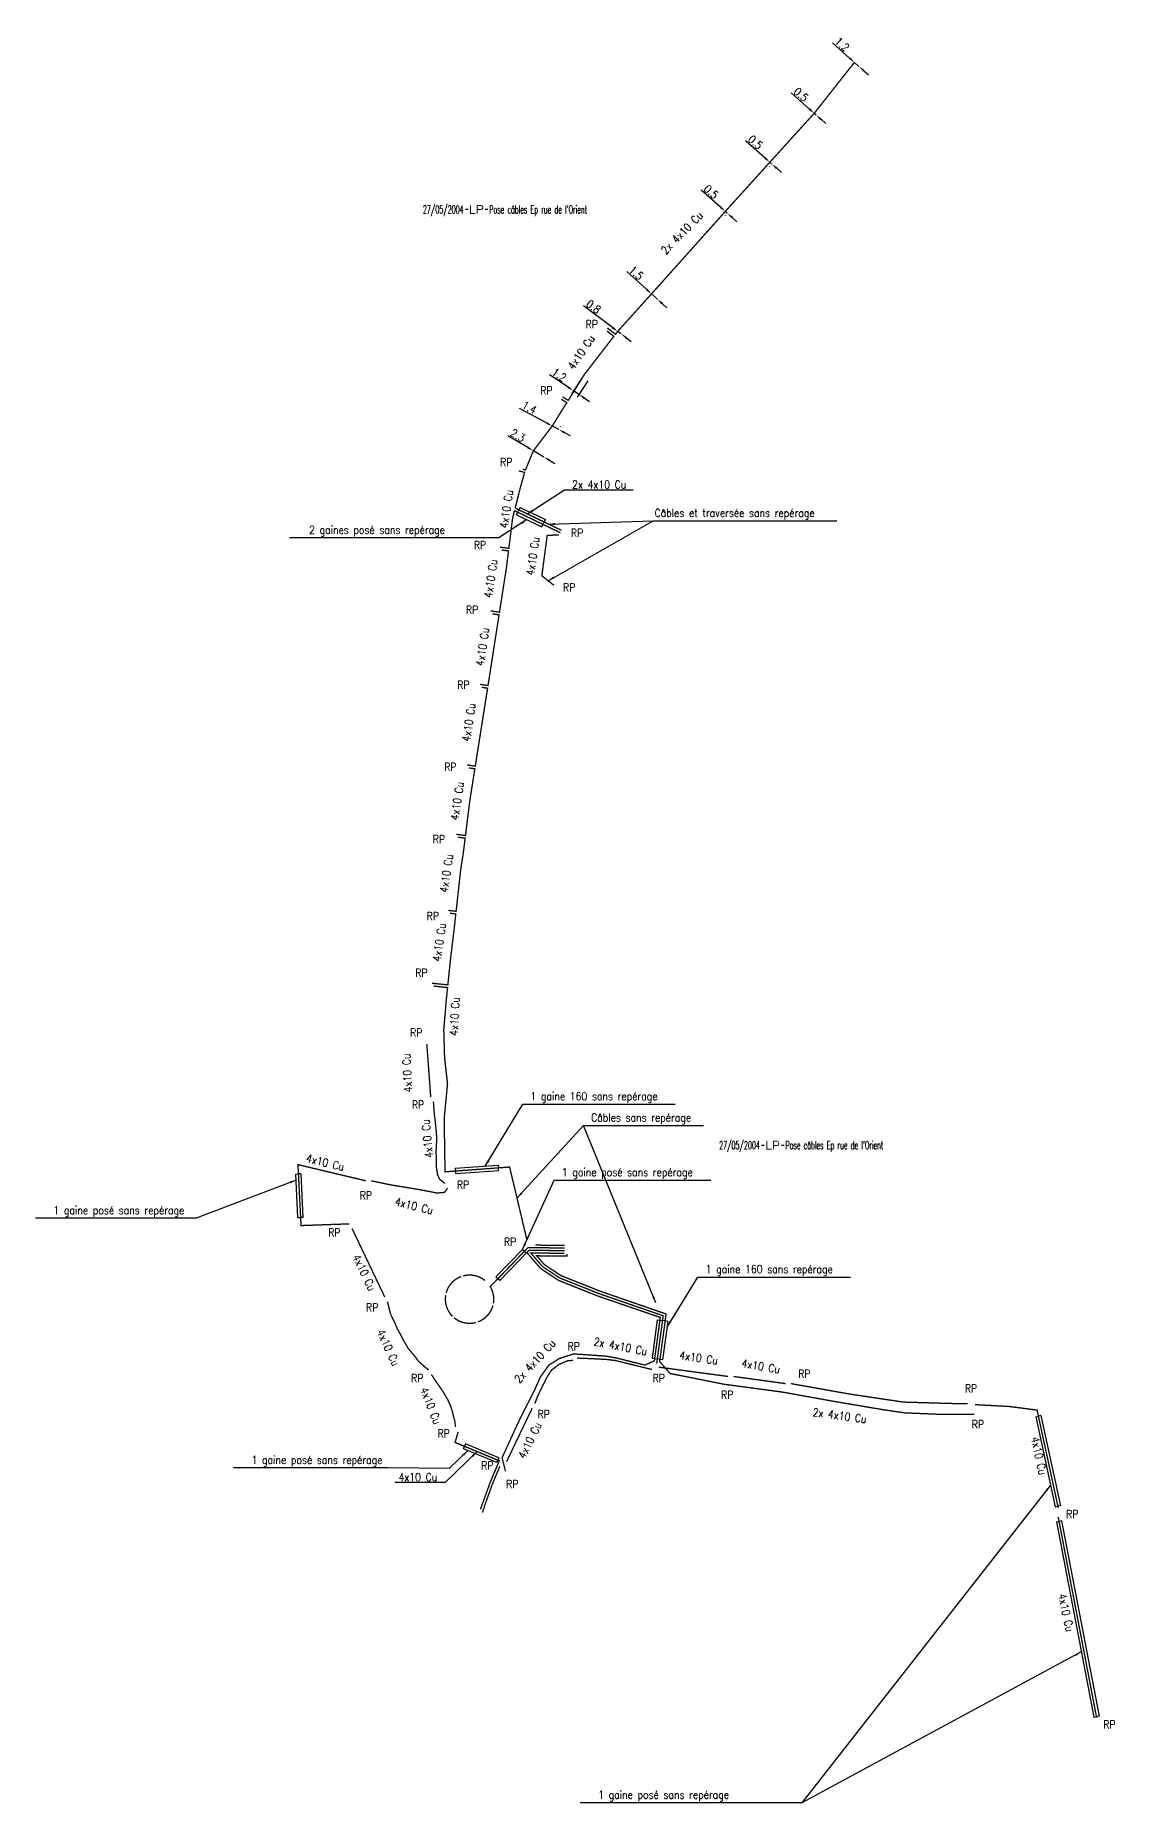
# Model space of a CAD drawing. Header units: millimetres. Extents: x 82000 to 82455, y 143266 to 143912.
# Drawn here: x 82252.8 to 82455, y 143580.7 to 143911.9 of the extents above; entities that cross this region are included whole.
import ezdxf
from ezdxf.enums import TextEntityAlignment as Align

# ---------------------------------------------------------------- set-up
doc = ezdxf.new("R2010")
doc.units = ezdxf.units.MM
doc.header["$PDMODE"] = 34
doc.linetypes.add('E_ST_CU', pattern=[2000, 1000, 1000])
doc.layers.get('0').update_dxf_attribs({"linetype": 'CONTINUOUS'})
doc.layers.get('DEFPOINTS').update_dxf_attribs({"linetype": 'CONTINUOUS'})
doc.layers.add('E_100', color=3, linetype='CONTINUOUS')
doc.layers.add('E_400', color=7, linetype='CONTINUOUS')
doc.styles.get("Standard").update_dxf_attribs({"font": 'romans.shx', "width": 0.85})
doc.dimstyles.get("Standard").update_dxf_attribs({"dimtxt": 1.5, "dimasz": 1.2, "dimexe": 0.625, "dimexo": 0.625, "dimgap": 0.25, "dimtad": 1, "dimdec": 1, "dimzin": 0, "dimdsep": 46, "dimtxsty": 'Standard', "dimcen": -0.5, "dimadec": 0, "dimazin": 0, "dimtfac": 1, "dimtdec": 1, "dimtmove": 0, "dimatfit": 3, "dimfxl": 1, "dimtolj": 1, "dimtzin": 0, "dimarcsym": 0})

# ---------------------------------------------------------------- blocks, each defined once
blk = doc.blocks.new('*D18')
at = {"color": 0, "linetype": 'ByBlock', "transparency": 16777216}
for p, q in [((82360.92, 143857.11), (82355.49, 143861.16)), ((82361.55, 143855.94), (82361.51, 143855.89)), ((82362.53, 143855.92), (82361.89, 143856.39)), ((82362.19, 143855.46), (82362.15, 143855.41)), ((82363.49, 143855.2), (82364.45, 143854.48))]:
    blk.add_line(p, q, dxfattribs=at)
for points in [[(82361.04, 143857.27), (82360.8, 143856.95), (82361.89, 143856.39)], [(82363.61, 143855.36), (82363.37, 143855.04), (82362.53, 143855.92)]]:
    blk.add_solid(points, dxfattribs=at)
at = {"layer": 'DEFPOINTS', "color": 0, "linetype": 'ByBlock', "transparency": 16777216}
for p in [(82361.92, 143856.44), (82362.53, 143855.92), (82362.56, 143855.96)]:
    blk.add_point(p, dxfattribs=at)
at = {"color": 0, "linetype": 'ByBlock', "transparency": 16777216, "insert": (82357.36, 143861.01), "char_height": 1.5, "attachment_point": 5, "rotation": 323.3265}
blk.add_mtext('\\A1;0.8', dxfattribs=at)
blk = doc.blocks.new('*D19')
at = {"color": 0, "linetype": 'ByBlock', "transparency": 16777216}
for p, q in [((82352.62, 143845.92), (82349.13, 143848.24)), ((82355.32, 143847.81), (82353.27, 143844.73)), ((82354.62, 143844.59), (82353.62, 143845.25)), ((82356.32, 143847.14), (82354.27, 143844.07)), ((82355.62, 143843.92), (82356.61, 143843.26))]:
    blk.add_line(p, q, dxfattribs=at)
for points in [[(82352.73, 143846.09), (82352.51, 143845.75), (82353.62, 143845.25)], [(82355.73, 143844.09), (82355.5, 143843.76), (82354.62, 143844.59)]]:
    blk.add_solid(points, dxfattribs=at)
at = {"layer": 'DEFPOINTS', "color": 0, "linetype": 'ByBlock', "transparency": 16777216}
for p in [(82355.66, 143848.33), (82356.66, 143847.66), (82354.62, 143844.59)]:
    blk.add_point(p, dxfattribs=at)
at = {"color": 0, "linetype": 'ByBlock', "transparency": 16777216, "insert": (82350.93, 143848.24), "char_height": 1.5, "attachment_point": 5, "rotation": 326.3533}
blk.add_mtext('\\A1;1.2', dxfattribs=at)
blk = doc.blocks.new('*D20')
at = {"color": 0, "linetype": 'ByBlock', "transparency": 16777216}
for p, q in [((82348.57, 143839.23), (82343.52, 143841.96)), ((82350.86, 143837.99), (82349.63, 143838.66)), ((82349.92, 143839.2), (82349.93, 143839.21)), ((82351.15, 143838.53), (82351.16, 143838.54)), ((82351.91, 143837.42), (82352.97, 143836.85))]:
    blk.add_line(p, q, dxfattribs=at)
for points in [[(82348.67, 143839.4), (82348.48, 143839.05), (82349.63, 143838.66)], [(82352.01, 143837.59), (82351.82, 143837.24), (82350.86, 143837.99)]]:
    blk.add_solid(points, dxfattribs=at)
at = {"layer": 'DEFPOINTS', "color": 0, "linetype": 'ByBlock', "transparency": 16777216}
for p in [(82349.62, 143838.65), (82350.85, 143837.98), (82350.86, 143837.99)]:
    blk.add_point(p, dxfattribs=at)
at = {"color": 0, "linetype": 'ByBlock', "transparency": 16777216, "insert": (82345.34, 143842.12), "char_height": 1.5, "attachment_point": 5, "rotation": 331.574}
blk.add_mtext('\\A1;1.4', dxfattribs=at)
blk = doc.blocks.new('*D21')
at = {"color": 0, "linetype": 'ByBlock', "transparency": 16777216}
for p, q in [((82345.06, 143834.62), (82341.29, 143836.84)), ((82345.78, 143833.49), (82345.78, 143833.48)), ((82348.08, 143832.85), (82346.09, 143834.01)), ((82347.77, 143832.32), (82347.76, 143832.31)), ((82349.11, 143832.24), (82350.14, 143831.63))]:
    blk.add_line(p, q, dxfattribs=at)
for points in [[(82345.16, 143834.79), (82344.96, 143834.45), (82346.09, 143834.01)], [(82349.21, 143832.41), (82349.01, 143832.07), (82348.08, 143832.85)]]:
    blk.add_solid(points, dxfattribs=at)
at = {"layer": 'DEFPOINTS', "color": 0, "linetype": 'ByBlock', "transparency": 16777216}
for p in [(82346.1, 143834.03), (82348.08, 143832.86), (82348.08, 143832.85)]:
    blk.add_point(p, dxfattribs=at)
at = {"color": 0, "linetype": 'ByBlock', "transparency": 16777216, "insert": (82343.16, 143836.9), "char_height": 1.5, "attachment_point": 5, "rotation": 329.5612}
blk.add_mtext('\\A1;2.3', dxfattribs=at)
blk = doc.blocks.new('*D22')
at = {"color": 0, "linetype": 'ByBlock', "transparency": 16777216}
for p, q in [((82367.34, 143864.22), (82363.58, 143867.63)), ((82369.34, 143862.4), (82368.23, 143863.41)), ((82368.63, 143863.86), (82368.65, 143863.88)), ((82369.74, 143862.85), (82369.76, 143862.87)), ((82370.23, 143861.6), (82371.12, 143860.79))]:
    blk.add_line(p, q, dxfattribs=at)
for points in [[(82367.48, 143864.37), (82367.21, 143864.07), (82368.23, 143863.41)], [(82370.37, 143861.75), (82370.1, 143861.45), (82369.34, 143862.4)]]:
    blk.add_solid(points, dxfattribs=at)
at = {"layer": 'DEFPOINTS', "color": 0, "linetype": 'ByBlock', "transparency": 16777216}
for p in [(82368.21, 143863.39), (82369.32, 143862.38), (82369.34, 143862.4)]:
    blk.add_point(p, dxfattribs=at)
at = {"color": 0, "linetype": 'ByBlock', "transparency": 16777216, "insert": (82365.36, 143867.37), "char_height": 1.5, "attachment_point": 5, "rotation": 317.7951}
blk.add_mtext('\\A1;1.5', dxfattribs=at)
blk = doc.blocks.new('*D23')
at = {"color": 0, "linetype": 'ByBlock', "transparency": 16777216}
for p, q in [((82381.16, 143879.67), (82377.56, 143882.85)), ((82381.67, 143878.44), (82381.64, 143878.4)), ((82382.05, 143878.1), (82382.02, 143878.07)), ((82382.43, 143878.54), (82382.06, 143878.87)), ((82383.33, 143877.75), (82384.23, 143876.95))]:
    blk.add_line(p, q, dxfattribs=at)
for points in [[(82381.29, 143879.82), (82381.03, 143879.52), (82382.06, 143878.87)], [(82383.46, 143877.9), (82383.2, 143877.6), (82382.43, 143878.54)]]:
    blk.add_solid(points, dxfattribs=at)
at = {"layer": 'DEFPOINTS', "color": 0, "linetype": 'ByBlock', "transparency": 16777216}
for p in [(82382.09, 143878.9), (82382.43, 143878.54), (82382.46, 143878.57)]:
    blk.add_point(p, dxfattribs=at)
at = {"color": 0, "linetype": 'ByBlock', "transparency": 16777216, "insert": (82379.41, 143882.55), "char_height": 1.5, "attachment_point": 5, "rotation": 318.5182}
blk.add_mtext('\\A1;0.5', dxfattribs=at)
blk = doc.blocks.new('*D24')
at = {"color": 0, "linetype": 'ByBlock', "transparency": 16777216}
for p, q in [((82389.51, 143888.88), (82385.84, 143892.13)), ((82390, 143887.62), (82390, 143887.62)), ((82390.38, 143887.29), (82390.37, 143887.29)), ((82390.79, 143887.75), (82390.41, 143888.08)), ((82391.69, 143886.96), (82392.59, 143886.16))]:
    blk.add_line(p, q, dxfattribs=at)
for points in [[(82389.65, 143889.03), (82389.38, 143888.73), (82390.41, 143888.08)], [(82391.82, 143887.11), (82391.55, 143886.81), (82390.79, 143887.75)]]:
    blk.add_solid(points, dxfattribs=at)
at = {"layer": 'DEFPOINTS', "color": 0, "linetype": 'ByBlock', "transparency": 16777216}
for p in [(82390.41, 143888.09), (82390.79, 143887.76), (82390.79, 143887.75)]:
    blk.add_point(p, dxfattribs=at)
at = {"color": 0, "linetype": 'ByBlock', "transparency": 16777216, "insert": (82387.69, 143891.82), "char_height": 1.5, "attachment_point": 5, "rotation": 318.5182}
blk.add_mtext('\\A1;0.5', dxfattribs=at)
blk = doc.blocks.new('*D25')
at = {"color": 0, "linetype": 'ByBlock', "transparency": 16777216}
for p, q in [((82397.83, 143898.05), (82394.39, 143901.08)), ((82399.1, 143896.92), (82398.73, 143897.25)), ((82398.33, 143896.8), (82398.31, 143896.78)), ((82398.7, 143896.47), (82398.69, 143896.45)), ((82400, 143896.13), (82400.9, 143895.33))]:
    blk.add_line(p, q, dxfattribs=at)
for points in [[(82397.96, 143898.2), (82397.7, 143897.9), (82398.73, 143897.25)], [(82400.13, 143896.28), (82399.87, 143895.98), (82399.1, 143896.92)]]:
    blk.add_solid(points, dxfattribs=at)
at = {"layer": 'DEFPOINTS', "color": 0, "linetype": 'ByBlock', "transparency": 16777216}
for p in [(82398.74, 143897.27), (82399.1, 143896.92), (82399.12, 143896.94)]:
    blk.add_point(p, dxfattribs=at)
at = {"color": 0, "linetype": 'ByBlock', "transparency": 16777216, "insert": (82396.25, 143900.78), "char_height": 1.5, "attachment_point": 5, "rotation": 318.5182}
blk.add_mtext('\\A1;0.5', dxfattribs=at)
blk = doc.blocks.new('*D26')
at = {"color": 0, "linetype": 'ByBlock', "transparency": 16777216}
for p, q in [((82405.36, 143907.6), (82402.18, 143910.44)), ((82407.12, 143906.04), (82406.26, 143906.8)), ((82408.01, 143905.24), (82408.91, 143904.44))]:
    blk.add_line(p, q, dxfattribs=at)
for points in [[(82405.5, 143907.75), (82405.23, 143907.45), (82406.26, 143906.8)], [(82408.15, 143905.39), (82407.88, 143905.09), (82407.12, 143906.04)]]:
    blk.add_solid(points, dxfattribs=at)
at = {"layer": 'DEFPOINTS', "color": 0, "linetype": 'ByBlock', "transparency": 16777216}
for p in [(82406.26, 143906.8), (82406.26, 143906.8), (82407.12, 143906.04)]:
    blk.add_point(p, dxfattribs=at)
at = {"color": 0, "linetype": 'ByBlock', "transparency": 16777216, "insert": (82403.96, 143910.19), "char_height": 1.5, "attachment_point": 5, "rotation": 318.2872}
blk.add_mtext('\\A1;1.2', dxfattribs=at)
blk = doc.blocks.new('GIS_MODF')
at = {"color": 0, "linetype": 'Continuous', "flags": 128}
for points in [[(-2.18, -0.01), (-1.68, -0.01)], [(1.52, -0.01), (2.02, -0.01)]]:
    blk.add_lwpolyline(points, dxfattribs=at)
at = {"color": 0, "linetype": 'Continuous', "width": 0.5}
blk.add_attdef('DATE', text='', height=1.5, dxfattribs=at).set_placement((-2.5, -0.8), align=Align.RIGHT)
at = {"color": 0, "linetype": 'Continuous', "width": 1.771291}
blk.add_attdef('USER', text='', height=1.5, dxfattribs=at).set_placement((-1.51, -0.8), (1.28, -0.8), align=Align.FIT)
at = {"color": 0, "linetype": 'Continuous', "width": 0.5}
blk.add_attdef('DESC', (2.29, -0.8), '', height=1.5, dxfattribs=at)

msp = doc.modelspace()

# ---------------------------------------------------------------- linework, layer by layer
at = {"layer": 'E_100', "linetype": 'E_ST_CU', "const_width": 0.25, "flags": 128}
for points in [[(82406.26, 143906.8), (82398.74, 143897.27), (82390.41, 143888.09), (82382.09, 143878.9), (82368.21, 143863.39), (82361.89, 143856.39), (82361.47, 143855.86), (82359.95, 143857.03)], [(82359.87, 143856.46), (82361.17, 143855.46), (82355.66, 143848.33), (82352.63, 143843.46), (82351.54, 143844.14)], [(82351.33, 143843.68), (82352.36, 143843.04), (82349.62, 143838.65), (82346.1, 143834.03), (82344.61, 143830.43), (82344.11, 143830.57)], [(82343.37, 143830.26), (82344.45, 143829.96), (82343.68, 143827.23), (82342.68, 143823.28)], [(82342.55, 143822.79), (82342.2, 143821.4), (82341.49, 143815.74), (82339.83, 143815.95)], [(82351.16, 143818.65), (82342.51, 143822.81)], [(82351.37, 143819.1), (82342.68, 143823.28)], [(82349.93, 143808.81), (82347.68, 143810.6), (82348.68, 143818.15), (82350.91, 143818.26)], [(82340.15, 143815.41), (82341.43, 143815.25), (82341.04, 143812.09), (82339.74, 143803.76), (82338.07, 143804.02)], [(82338.39, 143803.47), (82339.66, 143803.27), (82337.93, 143792.17), (82337.59, 143790.02), (82336.11, 143790.25)], [(82336.43, 143789.69), (82337.51, 143789.52), (82335.2, 143774.91), (82333.69, 143775.15)], [(82334.01, 143774.59), (82335.12, 143774.42), (82334.2, 143768.57), (82333.37, 143761.92), (82331.65, 143762.14)], [(82331.97, 143761.59), (82333.3, 143761.43), (82332.95, 143758.56), (82332.48, 143755.61), (82331.61, 143747.72), (82330.14, 143747.88)], [(82330.45, 143747.35), (82331.55, 143747.22), (82331.24, 143744.36), (82330.54, 143738.54), (82330.06, 143733.93), (82327.11, 143734.23)], [(82327.42, 143733.7), (82330.01, 143733.43), (82329.76, 143731.01), (82329.3, 143725.51), (82329.45, 143720.31), (82330, 143715.35), (82329.38, 143708.9), (82329.53, 143698.89), (82341.64, 143699.79), (82344.89, 143686.1)]]:
    msp.add_lwpolyline(points, dxfattribs=at)
at = {"layer": 'E_100', "linetype": 'Continuous', "flags": 128}
for points, const_width in [([(82326.12, 143722.83), (82326.85, 143712.92)], 0.25), ([(82327.35, 143712.06), (82327.52, 143709.72), (82327.79, 143707.56), (82327.99, 143705.21), (82327.85, 143702.72), (82327.92, 143700.91), (82327.92, 143699.7), (82328.12, 143698.42), (82328.53, 143697.48), (82329.52, 143696.71)], 0.25), ([(82314.69, 143697.21), (82301.97, 143700.24), (82302.55, 143688.82), (82311.6, 143689.14)], 0.25), ([(82330.02, 143695.85), (82329.43, 143695.04), (82328.05, 143694.92), (82325.33, 143695.45), (82322.46, 143695.94), (82319.43, 143696.43), (82315.69, 143697.21)], 0.25), ([(82312.1, 143688.28), (82318.24, 143675.43)], 0.25), ([(82346.49, 143685.15), (82351.97, 143685.14)], 0.25), ([(82318.74, 143674.57), (82319.34, 143672.2), (82320.12, 143670.62), (82320.59, 143669.48), (82321.27, 143668.27), (82321.74, 143667.33), (82322.62, 143665.82), (82323.82, 143664.37), (82324.59, 143663.37), (82325.85, 143662.24), (82326.48, 143661.75)], 0.25), ([(82326.98, 143660.89), (82327.76, 143659.73), (82329.07, 143657.83), (82330.03, 143656.21), (82330.5, 143655.2), (82330.86, 143654.18), (82331.1, 143653.11), (82331.36, 143652.25), (82331.5, 143651.05)], 0.25), ([(82332, 143650.18), (82331.42, 143648.19), (82339.7, 143644.74), (82338.99, 143643.05), (82338, 143640.7), (82336.71, 143637.13), (82336.17, 143635.66)], 0.253)]:
    msp.add_lwpolyline(points, dxfattribs=dict(at, const_width=const_width))
at = {"layer": 'E_100', "flags": 128}
for points in [[(82351.95, 143684.64, 0.25, 0.25, 0), (82345.07, 143684.66, 0.25, 0.25, 0), (82338, 143677.39, 0.25, 0.25, 0), (82338.02, 143677.36, 0.25, 0.25, 0), (82338.23, 143676.97, 0.25, 0.25, 0), (82338.4, 143676.56, 0.25, 0.25, 0), (82338.53, 143676.14, 0.25, 0.25, 0), (82338.62, 143675.7, 0.25, 0.25, 0), (82338.67, 143675.26, 0.25, 0.25, 0), (82338.67, 143674.81, 0.25, 0.25, 0), (82338.62, 143674.37, 0.25, 0.25, 0), (82338.6, 143674.26, 0, 0, 0)], [(82351.94, 143684.14, 0.25, 0.25, 0), (82345.28, 143684.16, 0.25, 0.25, 0), (82344.89, 143683.76, 0.25, 0.25, 0), (82347.45, 143680.77, 0.25, 0.25, 0), (82350.85, 143678.53, 0.25, 0.25, 0), (82358.24, 143675.59, 0.25, 0.25, 0), (82369.88, 143671.6, 0.25, 0.25, 0), (82368.77, 143663.48, 0.25, 0.25, 0), (82367.01, 143662.68, 0.25, 0.25, 0), (82361.55, 143664.02, 0.25, 0.25, 0), (82359.9, 143664.33, 0.25, 0.25, 0), (82356, 143664.61, 0.25, 0.25, 0), (82354.38, 143664.72, 0.25, 0.25, 0), (82353.52, 143664.74, 0.25, 0.25, 0), (82350.97, 143663.91, 0.25, 0.25, 0), (82348.97, 143662.65, 0.25, 0.25, 0), (82347.39, 143660.42, 0.25, 0.25, 0), (82346.24, 143657.82, 0.25, 0.25, 0), (82343.92, 143653.3, 0.25, 0.25, 0), (82342.66, 143650.63, 0.25, 0.25, 0), (82340.23, 143645.32, 0.25, 0.25, 0), (82340.87, 143642.76, 0, 0, 0)], [(82351.92, 143683.64, 0.25, 0.25, 0), (82345.63, 143683.66, 0.25, 0.25, 0), (82347.78, 143681.15, 0.25, 0.25, 0), (82351.08, 143678.98, 0.25, 0.25, 0), (82358.43, 143676.06, 0.25, 0.25, 0), (82370.42, 143671.91, 0.25, 0.25, 0), (82369.2, 143662.95, 0, 0, 0)], [(82352.42, 143683.49, 0.25, 0.25, 0), (82352.42, 143683.14, 0.25, 0.25, 0), (82346.72, 143683.15, 0.25, 0.25, 0), (82348.12, 143681.53, 0.25, 0.25, 0), (82351.31, 143679.42, 0.25, 0.25, 0), (82358.61, 143676.52, 0.25, 0.25, 0), (82370.97, 143672.25, 0.25, 0.25, 0), (82369.76, 143663.34, 0.25, 0.25, 0), (82371.73, 143661.1, 0.25, 0.25, 0), (82381.8, 143659.09, 0.25, 0.25, 0), (82392.8, 143657.61, 0.25, 0.25, 0), (82402.05, 143655.94, 0.25, 0.25, 0), (82411.3, 143654.37, 0.25, 0.25, 0), (82415.65, 143653.72, 0.25, 0.25, 0), (82422.13, 143653.45, 0.25, 0.25, 0), (82428.71, 143653.42, 0, 0, 0)]]:
    msp.add_lwpolyline(points, format="xyseb", dxfattribs=at)
at = {"layer": 'E_100', "const_width": 0.25, "flags": 128}
for points in [[(82329.75, 143676.16), (82329.75, 143676.16), (82329.86, 143676.54), (82330.03, 143676.96), (82330.24, 143677.35), (82330.49, 143677.72), (82330.77, 143678.06), (82331.08, 143678.38), (82331.43, 143678.66), (82331.8, 143678.91), (82332.19, 143679.12), (82332.53, 143679.26)], [(82332.91, 143679.39), (82333.03, 143679.42), (82333.46, 143679.51), (82333.91, 143679.55), (82334.35, 143679.55), (82334.79, 143679.51), (82335.23, 143679.43), (82335.66, 143679.3), (82336.07, 143679.13), (82336.46, 143678.92), (82336.83, 143678.67), (82337.02, 143678.52)], [(82330.94, 143671.81), (82330.78, 143671.97), (82330.5, 143672.32), (82330.25, 143672.69), (82330.04, 143673.08), (82329.87, 143673.49), (82329.74, 143673.91), (82329.65, 143674.35), (82329.61, 143674.79), (82329.61, 143675.24), (82329.65, 143675.68), (82329.67, 143675.77)], [(82338.52, 143673.87), (82338.41, 143673.51), (82338.24, 143673.09), (82338.03, 143672.7), (82337.78, 143672.33), (82337.5, 143671.99), (82337.19, 143671.67), (82336.84, 143671.39), (82336.48, 143671.14), (82336.08, 143670.93), (82335.7, 143670.77)], [(82335.32, 143670.65), (82335.25, 143670.63), (82334.81, 143670.54), (82334.37, 143670.5), (82333.92, 143670.5), (82333.48, 143670.54), (82333.04, 143670.62), (82332.62, 143670.75), (82332.21, 143670.92), (82331.81, 143671.13), (82331.44, 143671.38), (82331.23, 143671.55)], [(82353.53, 143663.56), (82352.5, 143663.48), (82350.9, 143662.8), (82349.49, 143661.73), (82348.53, 143660.21), (82347.68, 143658.46), (82346.91, 143656.9), (82346.37, 143655.46)], [(82368.32, 143661.84), (82361.46, 143663.53), (82359.85, 143663.73), (82355.84, 143663.93), (82354.29, 143663.99)], [(82369.58, 143662.29), (82382.6, 143660.54)], [(82383.6, 143660.54), (82393.38, 143659.2)], [(82394.38, 143659.2), (82405.39, 143657.24), (82415.44, 143655.74), (82425.78, 143655.44), (82427.47, 143655.42)], [(82444.46, 143635.92), (82440.5, 143654.24), (82435.33, 143654.91), (82429.85, 143655.21), (82428.87, 143655.25)], [(82341.07, 143644.58), (82345.87, 143654.59)], [(82339.81, 143643.72), (82339.45, 143642.86), (82338.46, 143640.51), (82337.18, 143636.96), (82336.54, 143635.02)], [(82451.65, 143596.62), (82444.46, 143634.19)]]:
    msp.add_lwpolyline(points, dxfattribs=at)
at = {"layer": 'E_400', "color": 7, "linetype": 'CONTINUOUS'}
for p, q in [((82342.95, 143822.04), (82343.27, 143822.72)), ((82342.95, 143822.04), (82347.69, 143819.76)), ((82343.6, 143823.39), (82343.27, 143822.72)), ((82343.6, 143823.39), (82348.34, 143821.11)), ((82348.34, 143821.11), (82348.01, 143820.43)), ((82347.69, 143819.76), (82348.01, 143820.43)), ((82301.56, 143698.48), (82302.06, 143698.5)), ((82301.97, 143690.31), (82301.56, 143698.48)), ((82302.56, 143698.53), (82302.06, 143698.5)), ((82302.97, 143690.36), (82302.56, 143698.53)), ((82331.46, 143699.56), (82339.5, 143700.13)), ((82331.46, 143699.56), (82331.5, 143699.06)), ((82331.53, 143698.56), (82331.5, 143699.06)), ((82331.53, 143698.56), (82339.57, 143699.14)), ((82339.5, 143700.13), (82339.54, 143699.63)), ((82339.57, 143699.14), (82339.54, 143699.63)), ((82301.97, 143690.31), (82302.47, 143690.34)), ((82302.97, 143690.36), (82302.47, 143690.34)), ((82339.06, 143679.2), (82344.04, 143684.32)), ((82339.78, 143678.5), (82344.75, 143683.62)), ((82344.04, 143684.32), (82344.4, 143683.97)), ((82344.75, 143683.62), (82344.4, 143683.97)), ((82339.06, 143679.2), (82339.42, 143678.85)), ((82339.78, 143678.5), (82339.42, 143678.85)), ((82369.31, 143671.14), (82368.33, 143663.96)), ((82369.31, 143671.14), (82370.3, 143671.01)), ((82371.29, 143670.87), (82370.3, 143671.01)), ((82371.29, 143670.87), (82370.31, 143663.69)), ((82368.33, 143663.96), (82369.32, 143663.83)), ((82370.31, 143663.69), (82369.32, 143663.83)), ((82440.25, 143653), (82440.74, 143653.1)), ((82440.25, 143653), (82443.9, 143636.11)), ((82441.23, 143653.21), (82440.74, 143653.1)), ((82441.23, 143653.21), (82444.88, 143636.32)), ((82333, 143646.98), (82333.19, 143647.45)), ((82339.23, 143644.39), (82333, 143646.98)), ((82333.39, 143647.91), (82333.19, 143647.45)), ((82339.61, 143645.32), (82333.39, 143647.91)), ((82339.61, 143645.32), (82339.42, 143644.85)), ((82339.23, 143644.39), (82339.42, 143644.85)), ((82443.9, 143636.11), (82444.39, 143636.21)), ((82444.88, 143636.32), (82444.39, 143636.21)), ((82444.12, 143633.27), (82444.61, 143633.36)), ((82444.12, 143633.27), (82451.13, 143596.68)), ((82445.1, 143633.46), (82444.61, 143633.36)), ((82445.1, 143633.46), (82452.11, 143596.87)), ((82451.13, 143596.68), (82451.62, 143596.78)), ((82452.11, 143596.87), (82451.62, 143596.78))]:
    msp.add_line(p, q, dxfattribs=at)

# ---------------------------------------------------------------- block references
at = {"layer": 'E_100', "linetype": 'Continuous'}
ref = msp.add_blockref('GIS_MODF', (82335.53, 143879.3), dxfattribs=at)
ref.add_attrib('DATE', '27/05/2004', dxfattribs={"layer": '0', "color": 0, "linetype": 'Continuous', "height": 1.5, "width": 0.5}).set_placement((82333.03, 143878.5), align=Align.RIGHT)
ref.add_attrib('USER', 'LP', dxfattribs={"layer": '0', "color": 0, "linetype": 'Continuous', "height": 1.5, "width": 1.113383}).set_placement((82334.03, 143878.5), (82336.81, 143878.5), align=Align.FIT)
ref.add_attrib('DESC', "Pose câbles Ep rue de l'Orient", (82337.82, 143878.5), dxfattribs={"layer": '0', "color": 0, "linetype": 'Continuous', "height": 1.5, "width": 0.5})
ref = msp.add_blockref('GIS_MODF', (82391.05, 143703.92), dxfattribs=at)
ref.add_attrib('DATE', '27/05/2004', dxfattribs={"layer": '0', "color": 0, "linetype": 'Continuous', "height": 1.5, "width": 0.5}).set_placement((82388.55, 143703.12), align=Align.RIGHT)
ref.add_attrib('USER', 'LP', dxfattribs={"layer": '0', "color": 0, "linetype": 'Continuous', "height": 1.5, "width": 1.113383}).set_placement((82389.54, 143703.12), (82392.33, 143703.12), align=Align.FIT)
ref.add_attrib('DESC', "Pose câbles Ep rue de l'Orient", (82393.34, 143703.12), dxfattribs={"layer": '0', "color": 0, "linetype": 'Continuous', "height": 1.5, "width": 0.5})

# ---------------------------------------------------------------- texts
at = {"layer": 'E_100', "linetype": 'E_ST_CU', "width": 0.85}
for s, rotation, p in [('2x 4x10 Cu', 45.6408, (82373.94, 143874.86)), ('4x10 Cu', 55.6992, (82355.05, 143852.48)), ('4x10 Cu', 81.7635, (82341.05, 143823.11)), ('4x10 Cu', 81.7635, (82345.99, 143814.27)), ('4x10 Cu', 81.7635, (82338.1, 143810.08)), ('4x10 Cu', 81.7635, (82336.57, 143797.28)), ('4x10 Cu', 81.7635, (82334, 143783.12)), ('4x10 Cu', 81.7635, (82331.82, 143768.38)), ('4x10 Cu', 81.7635, (82329.8, 143754.83)), ('4x10 Cu', 81.7635, (82328.47, 143741.91)), ('4x10 Cu', 87.5223, (82331.34, 143728.01)), ('4x10 Cu', 93.1531, (82322.45, 143717.42)), ('4x10 Cu', 95.5154, (82326.2, 143705.11)), ('4x10 Cu', 346.2323, (82307.09, 143700.63)), ('4x10 Cu', 345.9773, (82323.74, 143692.5)), ('4x10 Cu', 295.5379, (82314.39, 143680.01)), ('4x10 Cu', 294.7698, (82318.89, 143665.94)), ('2x 4x10 Cu', 47.0864, (82346.37, 143663.41)), ('2x 4x10 Cu', 348.9648, (82362.43, 143666.17)), ('4x10 Cu', 351.8227, (82377.09, 143664.02)), ('4x10 Cu', 350.3654, (82388.73, 143662.45)), ('4x10 Cu', 291.3073, (82326.87, 143655.06)), ('2x 4x10 Cu', 352.3463, (82403.49, 143653.2)), ('4x10 Cu', 63.6711, (82345.43, 143648.57)), ('4x10 Cu', 282.1964, (82440.84, 143645.68)), ('4x10 Cu', 282.1964, (82445.92, 143616.31))]:
    msp.add_text(s, height=1.5, rotation=rotation, dxfattribs=at).set_placement(p, align=Align.MIDDLE)
at = {"layer": 'E_100', "linetype": 'E_ST_CU', "char_height": 1.5}
for s, insert, attachment_point in [('\\A1;RP', (82358.19, 143857.73), 6), ('\\A1;RP', (82349.68, 143845.3), 6), ('\\A1;RP', (82342.15, 143831.88), 6), ('2x 4x10 Cu', (82353.35, 143827.69), 4), ('Câbles et traversée sans repérage', (82368.81, 143822.11), 4), ('\\A1;RP', (82353.14, 143818.62), 4), ('\\A1;RP', (82337.24, 143816.34), 6), ('\\A1;RP', (82351.66, 143808.4), 4), ('\\A1;RP', (82335.76, 143804.23), 6), ('\\A1;RP', (82334.13, 143790.16), 6), ('\\A1;RP', (82331.67, 143774.78), 6), ('\\A1;RP', (82329.54, 143761.22), 6), ('\\A1;RP', (82328.4, 143746.82), 6), ('\\A1;RP', (82326.27, 143736.19), 6), ('\\A1;RP', (82325.29, 143724.98), 6), ('\\A1;RP', (82325.61, 143711.48), 6), ('\\A1;RP', (82315.85, 143694.47), 6), ('\\A1;RP', (82334.06, 143696.47), 6), ('\\A1;RP', (82309.93, 143687.52), 6), ('\\A1;RP', (82342.88, 143685.78), 6), ('\\A1;RP', (82317.03, 143673.47), 6), ('\\A1;RP', (82354.8, 143666.17), 6), ('\\A1;RP', (82325.47, 143660.22), 6), ('\\A1;RP', (82370.74, 143660.22), 6), ('\\A1;RP', (82398.03, 143661.06), 6), ('\\A1;RP', (82429.26, 143658.3), 6), ('\\A1;RP', (82383.56, 143657.11), 6), ('\\A1;RP', (82349.18, 143653.48), 6), ('\\A1;RP', (82430.55, 143651.58), 6), ('\\A1;RP', (82330.43, 143649.87), 6), ('\\A1;4x10 Cu', (82328.08, 143641.68), 6), ('\\A1;RP', (82338.6, 143643.85), 6), ('\\A1;RP', (82343.28, 143640.37), 6), ('\\A1;RP', (82448.23, 143634.75), 6), ('\\A1;RP', (82455.2, 143595.35), 6)]:
    msp.add_mtext(s, dxfattribs=dict(at, insert=insert, attachment_point=attachment_point))
at = {"layer": 'E_100', "insert": (82356.92, 143708.81), "char_height": 1.5, "attachment_point": 4}
msp.add_mtext('\\A1;Câbles sans repérage', dxfattribs=at)
at = {"layer": 'E_400', "linetype": 'Continuous', "char_height": 1.5}
for s, insert, attachment_point in [('\\P2 gaines posé sans repérage', (82329.52, 143817.93), 9), ('1 gaine posé sans repérage', (82351.43, 143697.58), 7), ('1 gaine posé sans repérage', (82280.68, 143690.44), 9), ('1 gaine posé sans repérage', (82317.81, 143643.66), 9), ('1 gaine posé sans repérage', (82382.77, 143580.92), 9)]:
    msp.add_mtext(s, dxfattribs=dict(at, insert=insert, attachment_point=attachment_point))
at = {"layer": 'E_400', "linetype": 'E_ST_CU', "char_height": 1.5, "attachment_point": 4}
for insert in [(82345.54, 143712.81), (82378.39, 143680.41)]:
    msp.add_mtext('\\A1;1 gaine 160 sans repérage', dxfattribs=dict(at, insert=insert))

# ---------------------------------------------------------------- dimensions: what is measured, and where the dimension line sits
at = {"layer": 'E_100', "linetype": 'Continuous'}
for base, p1, p2, angle, picture, middle in [((82406.26, 143906.8), (82407.12, 143906.04), (82406.26, 143906.8), 138.2872, '*D26', (82403.3, 143909.44)), ((82399.1, 143896.92), (82398.74, 143897.27), (82399.12, 143896.94), 318.5182, '*D25', (82395.58, 143900.03)), ((82390.79, 143887.75), (82390.41, 143888.09), (82390.79, 143887.76), 318.5182, '*D24', (82387.03, 143891.08)), ((82382.43, 143878.54), (82382.09, 143878.9), (82382.46, 143878.57), 318.5182, '*D23', (82378.75, 143881.8)), ((82369.34, 143862.4), (82368.21, 143863.39), (82369.32, 143862.38), 317.7951, '*D22', (82364.69, 143866.63)), ((82362.53, 143855.92), (82361.92, 143856.44), (82362.56, 143855.96), 323.3265, '*D18', (82356.76, 143860.21)), ((82354.62, 143844.59), (82355.66, 143848.33), (82356.66, 143847.66), 326.3533, '*D19', (82350.38, 143847.41)), ((82350.86, 143837.99), (82349.62, 143838.65), (82350.85, 143837.98), 331.574, '*D20', (82344.86, 143841.24)), ((82348.08, 143832.85), (82346.1, 143834.03), (82348.08, 143832.86), 329.5612, '*D21', (82342.66, 143836.03))]:
    dim = msp.add_linear_dim(base=base, p1=p1, p2=p2, angle=angle, dimstyle='Standard', dxfattribs=at)
    dim.commit()
    dim.dimension.update_dxf_attribs({"geometry": picture, "text_midpoint": middle, "dimtype": 161})

# ---------------------------------------------------------------- leaders
at = {"layer": 'E_100', "linetype": 'E_ST_CU', "annotation_type": 0, "has_hookline": 1}
for points, hookline_direction, text_width in [([(82344.97, 143822.18), (82351.9, 143826.69), (82353.1, 143826.69)], 0, 11.47), ([(82348.95, 143820.26), (82368.56, 143820.86)], 0, 34.18), ([(82335.56, 143646.46), (82329.53, 143640.68), (82328.33, 143640.68)], 1, 7.95)]:
    msp.add_leader(points, dimstyle='Standard', dxfattribs=dict(at, hookline_direction=hookline_direction, text_width=text_width))
at = {"layer": 'E_100', "linetype": 'E_ST_CU'}
msp.add_leader([(82348.86, 143809.66), (82368.56, 143820.86)], dimstyle='Standard', dxfattribs=at)
at = {"layer": 'E_100', "annotation_type": 0, "has_hookline": 1, "hookline_direction": 0, "text_width": 21.07}
msp.add_leader([(82343.02, 143693.98), (82355.47, 143707.56), (82356.67, 143707.56)], dimstyle='Standard', dxfattribs=at)
at = {"layer": 'E_100'}
msp.add_leader([(82369.02, 143674.37), (82355.47, 143707.56)], dimstyle='Standard', dxfattribs=at)
at = {"layer": 'E_400', "linetype": 'Continuous', "annotation_type": 0, "has_hookline": 1}
for points, override, hookline_direction, text_width in [([(82344.87, 143821.11), (82339.64, 143817.68), (82329.77, 143817.68)], {"dimgap": 0.25, "dimtad": 1}, 1, 29.14), ([(82301.62, 143697.34), (82282.88, 143690.19), (82281.68, 143690.19)], {"dimgap": 1, "dimtad": 1}, 1, 27.93), ([(82344.04, 143684.32), (82349.98, 143697.33), (82351.18, 143697.33)], {"dimgap": 0.25, "dimtad": 1}, 0, 27.93), ([(82333.83, 143646.64), (82330.34, 143643.3), (82318.81, 143643.41)], {"dimgap": 1, "dimtad": 1}, 1, 27.93), ([(82443.03, 143640.16), (82396.39, 143580.67), (82383.02, 143580.67)], {"dimgap": 0.25, "dimtad": 1}, 1, 27.93)]:
    msp.add_leader(points, dimstyle='Standard', override=override, dxfattribs=dict(at, hookline_direction=hookline_direction, text_width=text_width))
at = {"layer": 'E_400', "linetype": 'E_ST_CU', "annotation_type": 0, "has_hookline": 1, "hookline_direction": 0, "text_width": 27.14}
for points in [[(82337.07, 143699.96), (82344.09, 143711.56), (82345.29, 143711.56)], [(82371.14, 143669.8), (82376.94, 143679.16), (82378.14, 143679.16)]]:
    msp.add_leader(points, dimstyle='Standard', dxfattribs=at)
at = {"layer": 'E_400', "linetype": 'Continuous'}
msp.add_leader([(82448.78, 143608.92), (82396.39, 143580.67)], dimstyle='Standard', override={"dimgap": 0.25, "dimtad": 1}, dxfattribs=at)

doc.saveas('drawing.dxf')
